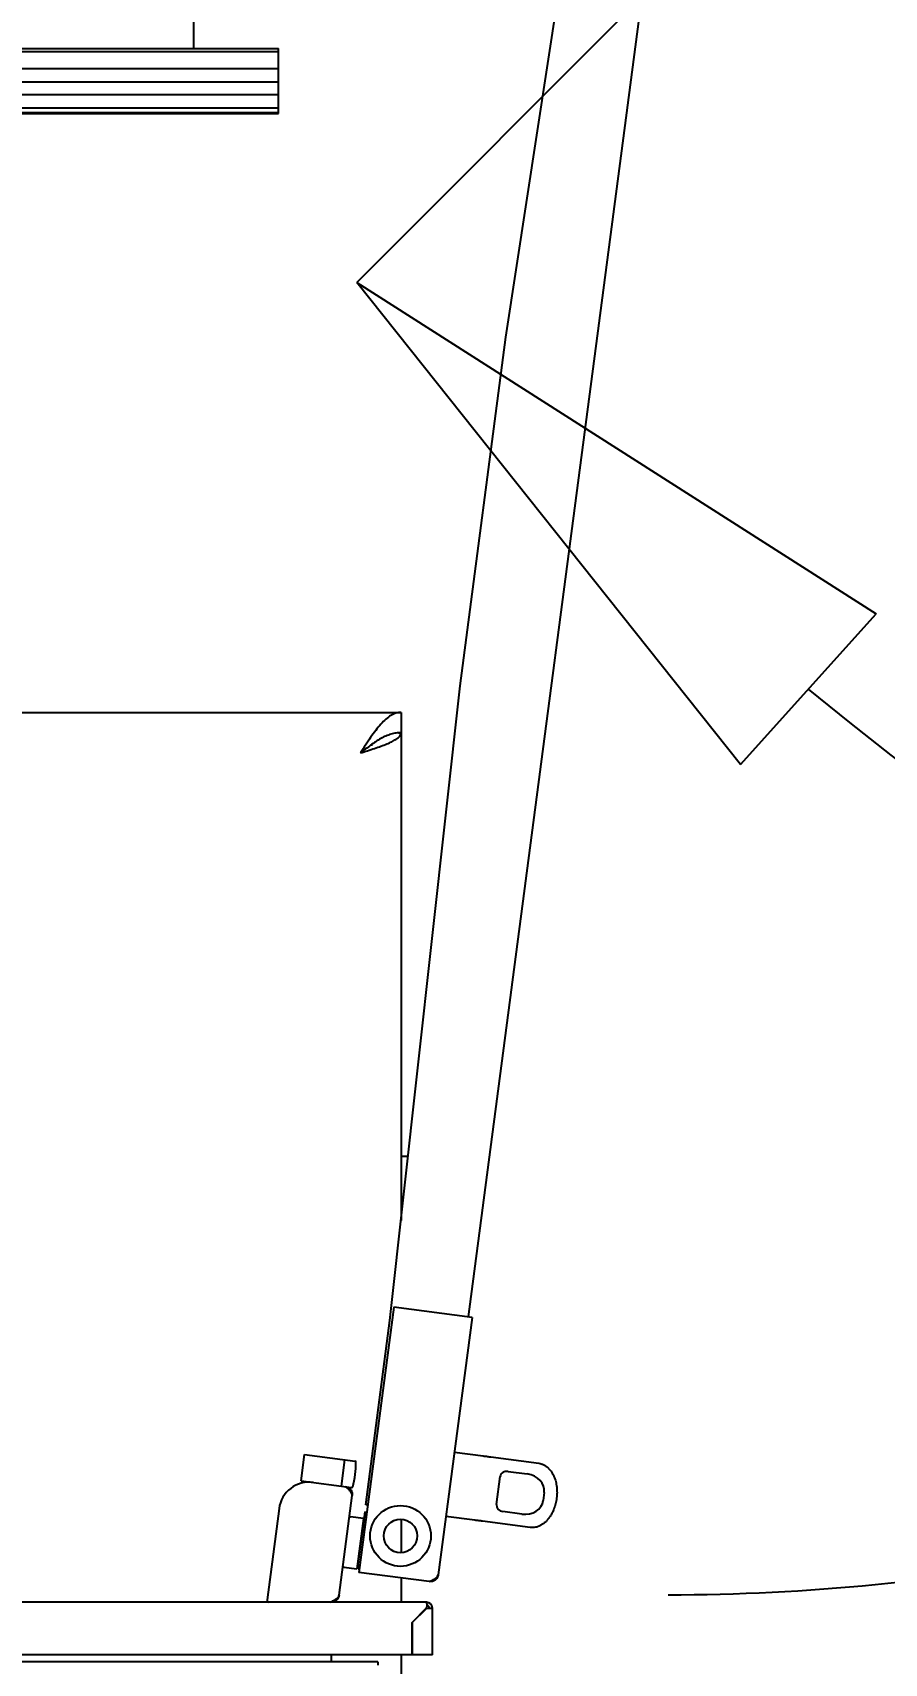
# Model space of a CAD drawing. Header units: inches. Extents: x -347369 to -260369, y 119522 to 149869.
# Drawn here: x -324678 to -324257, y 136284 to 137089 of the extents above; entities that cross this region are included whole.
import ezdxf

# ---------------------------------------------------------------- set-up
doc = ezdxf.new("R2010")
doc.units = ezdxf.units.IN
doc.header["$LTSCALE"] = 300
doc.linetypes.add('CENTRO', pattern=[2, 1.25, -0.25, 0.25, -0.25])
for name, color, linetype in [('ASSI', 254, 'CENTRO'), ('MACCHINA', 40, 'Continuous'), ('QUOTE', 7, 'Continuous')]:
    doc.layers.add(name, color=color, linetype=linetype)
doc.styles.get("Standard").update_dxf_attribs({"font": 'romans.shx'})
doc.dimstyles.new('sc1a100', dxfattribs={"dimscale": 100, "dimtxt": 3, "dimasz": 3, "dimexe": 0, "dimexo": 0, "dimgap": 1, "dimtad": 1, "dimzin": 12, "dimdsep": 46, "dimtxsty": 'Standard', "dimblk": 'CLOSEDBLANK', "dimcen": 1, "dimclrd": 253, "dimclre": 253, "dimclrt": 2, "dimadec": 0, "dimazin": 3, "dimtfac": 1, "dimtmove": 0, "dimatfit": 1, "dimldrblk": 'CLOSEDBLANK', "dimfxl": 1, "dimtolj": 1, "dimtzin": 0, "dimarcsym": 0})

# ---------------------------------------------------------------- blocks, each defined once
blk = doc.blocks.new('A$C7D8F5F26')
at = {"layer": 'ASSI'}
blk.add_arc((0, 0), 1033.5, 44.99529, 90, dxfattribs=at)
blk = doc.blocks.new('_ClosedBlank')
at = {"color": 0, "linetype": 'ByBlock', "lineweight": -2}
for p, q in [((-1, 0.1667), (0, 0)), ((-1, 0.1667), (-1, -0.1667)), ((0, 0), (-1, -0.1667))]:
    blk.add_line(p, q, dxfattribs=at)
blk = doc.blocks.new('*D28')
at = {"layer": 'Defpoints', "color": 0, "transparency": 16777216}
for p in [(-322483.62, 140399.66), (-321493.68, 139989.61), (-324251.39, 137231.89), (-323921.75, 136508.74), (-322483.62, 136499.66)]:
    blk.add_point(p, dxfattribs=at)
at = {"layer": 'QUOTE', "color": 253, "lineweight": -2, "transparency": 16777216}
for p, q in [((-324251.39, 137231.89), (-324517.44, 136965.84)), ((-322483.62, 136499.66), (-322483.62, 136123.4))]:
    blk.add_line(p, q, dxfattribs=at)
blk.add_arc((-322483.62, 138999.66), 2876.26, 230.97879, 264.02121, dxfattribs=at)
at = {"layer": 'QUOTE', "color": 253, "lineweight": -2, "transparency": 16777216, "xscale": 300, "yscale": 300, "zscale": 300}
for p, rotation in [((-324517.44, 136965.84), 137.9893954922992), ((-322483.62, 136123.4), 357.0106045077002)]:
    blk.add_blockref('_ClosedBlank', p, dxfattribs=dict(at, rotation=rotation))
at = {"layer": 'QUOTE', "color": 2, "transparency": 16777216, "insert": (-323488.65, 136573.31), "char_height": 300, "attachment_point": 5, "rotation": 337.5}
blk.add_mtext('\\A1;45°', dxfattribs=at)
blk = doc.blocks.new('A$C27be3406')
at = {"layer": 'MACCHINA'}
for p, q in [((939.78, -2060.82), (987.45, -1749.29)), ((1024.23, -1761.03), (921.12, -2544.27)), ((785.5, -1882.5), (785.5, -1918.5)), ((251.39, -1919.9), (827.5, -1919.9)), ((251.87, -1918.5), (827.5, -1918.5)), ((827.5, -1950.5), (827.5, -1918.5)), ((249.92, -1928.36), (827.5, -1928.36)), ((248.53, -1934.86), (827.5, -1934.86)), ((246.15, -1941.14), (827.5, -1941.14)), ((246.15, -1947.64), (827.5, -1947.64)), ((248.89, -1950), (827.5, -1950)), ((249.05, -1950.5), (827.5, -1950.5)), ((917.13, -2232.83), (939.78, -2060.82)), ((882.55, -2546.08), (917.13, -2232.83)), ((188.67, -2246), (888, -2246)), ((888, -2246), (888, -2496.73)), ((886.7, -2256.1), (888, -2256.1)), ((873.25, -2262), (873.93, -2262)), ((888, -2465), (891.47, -2465)), ((884.43, -2539.44), (867.21, -2670.31)), ((923.1, -2544.53), (884.43, -2539.44)), ((870.59, -2636.96), (882.55, -2546.08)), ((923.1, -2544.53), (906.39, -2671.43)), ((838.66, -2625.09), (840.36, -2612.21)), ((840.36, -2612.21), (865.31, -2615.49)), ((858.59, -2627.72), (860.29, -2614.83)), ((914.36, -2610.96), (928.59, -2612.83)), ((932.42, -2613.33), (956, -2616.44)), ((940.87, -2620.5), (950.32, -2621.74)), ((838.66, -2625.09), (863.62, -2628.38)), ((839.54, -2626.08), (839.65, -2625.22)), ((935.11, -2636.89), (936.93, -2623.01)), ((958.73, -2630.92), (958.21, -2634.88)), ((827.78, -2638.79), (821.85, -2683.87)), ((857.46, -2681.52), (863.92, -2632.45)), ((871.58, -2637.1), (870.59, -2636.96)), ((869.49, -2643.78), (863.04, -2642.93)), ((869.49, -2643.78), (866.22, -2668.56)), ((870.13, -2640.43), (866.74, -2666.21)), ((870.13, -2640.43), (871.12, -2640.57)), ((888, -2644.09), (888, -2660.58)), ((924.42, -2644.56), (910.18, -2642.68)), ((951.82, -2648.16), (928.24, -2645.06)), ((947.71, -2641.57), (938.26, -2640.33)), ((859.78, -2667.71), (866.22, -2668.56)), ((901.91, -2674.88), (867.21, -2670.31)), ((888, -2673.05), (888, -2685.01)), ((900.5, -2685.01), (-91.5, -2685.01)), ((822, -2684.55), (822, -2685)), ((852.97, -2685), (822, -2685)), ((827.8, -2685.01), (827.8, -2685)), ((830.4, -2685.01), (830.4, -2685)), ((835.6, -2685.01), (835.6, -2685)), ((838.2, -2685.01), (838.2, -2685)), ((853.49, -2685), (853.21, -2685)), ((900.43, -2688.01), (893.43, -2695.01)), ((893.43, -2695.01), (893.43, -2711.01)), ((893.5, -2695.08), (900.5, -2688.08)), ((893.5, -2711.01), (893.5, -2695.08)), ((903.5, -2688.08), (900.5, -2688.08)), ((902, -2688.08), (902, -2688.01)), ((903.5, -2711.01), (903.5, -2688.01)), ((893.43, -2711.01), (-84.43, -2711.01)), ((853.5, -2711.01), (853.5, -2714.4)), ((888, -2711.01), (888, -2724.24)), ((903.5, -2711.01), (893.5, -2711.01)), ((876.5, -2714.4), (-1070.5, -2714.4)), ((876.5, -2714.4), (876.5, -2716))]:
    blk.add_line(p, q, dxfattribs=at)
for radius in [15, 8.25]:
    blk.add_circle((887.73, -2652.33), radius, dxfattribs=at)
for centre, radius, start, end in [((823.25, -2616.51), 42.5, 344.28679, 0.71321), ((865.25, -2615.99), 0.5, 0.71321, 82.5), ((842.65, -2640.75), 15, 82.5, 172.5), ((863.68, -2627.88), 0.5, 262.5, 344.28679), ((862.98, -2643.42), 0.5, 82.5, 172.5), ((859.85, -2667.22), 0.5, 172.5, 262.5), ((870.7, -2666.73), 4, 172.5, 213.90962), ((822.84, -2684), 1, 172.5, 270), ((900.5, -2688.01), 3, 0, 90), ((900.5, -2688.01), 1.5, 0, 74.15002)]:
    blk.add_arc(centre, radius, start, end, dxfattribs=at)
for centre, major_axis, start_param, end_param in [((940.48, -2623.47), (3.54, -0.47), 1.570796, 3.141593), ((949.28, -2629.67), (9.45, -1.24), 0, 1.570796), ((938.65, -2637.35), (3.54, -0.47), 3.141593, 4.712389), ((948.76, -2633.64), (9.45, -1.24), 4.712389, 6.283185)]:
    blk.add_ellipse(centre, major_axis=major_axis, ratio=0.8391, start_param=start_param, end_param=end_param, dxfattribs=at)
for points in [[(888, -2246), (887.17, -2246.07), (885.5, -2246.22), (883, -2247.41), (880.5, -2249.26), (878, -2251.77), (875.5, -2254.82), (873, -2258.3), (870.5, -2262.07), (868.83, -2264.69), (868, -2266)], [(888, -2256), (887.17, -2256.04), (885.5, -2256.11), (883, -2256.71), (880.5, -2257.63), (878, -2258.88), (875.5, -2260.41), (873, -2262.15), (870.5, -2264.04), (868.83, -2265.35), (868, -2266)], [(928.59, -2612.83), (929.29, -2612.92), (930.69, -2613.11), (931.84, -2613.26), (932.42, -2613.33)], [(863.92, -2632.45), (863.9, -2632.12), (863.87, -2631.44), (863.08, -2630.33), (861.9, -2629.16), (860.95, -2628.36), (860.47, -2627.97)], [(928.24, -2645.06), (927.66, -2644.98), (926.51, -2644.83), (925.11, -2644.65), (924.42, -2644.56)], [(906.39, -2671.43), (906.27, -2671.95), (906.01, -2672.97), (904.92, -2674.16), (903.49, -2674.9), (902.43, -2674.89), (901.91, -2674.88)], [(852.97, -2685), (853.53, -2684.74), (854.66, -2684.21), (856.1, -2683.38), (857.15, -2682.5), (857.35, -2681.85), (857.46, -2681.52)]]:
    blk.add_open_spline(points, degree=3, dxfattribs=at)
for points, knots in [([(868, -2266), (869.16, -2265.63), (871.52, -2264.89), (874.93, -2263.78), (878.16, -2262.66), (881.04, -2261.55), (883.54, -2260.43), (885.54, -2259.32), (886.99, -2258.2), (887.85, -2257.13), (887.95, -2256.43), (888, -2256.1)], [0, 0, 0, 0, 0.110998, 0.225213, 0.33623, 0.450466, 0.561483, 0.675719, 0.786736, 0.900972, 1, 1, 1, 1]), ([(956, -2616.44), (956.42, -2616.52), (957.28, -2616.67), (958.33, -2617.11), (959.19, -2617.59), (959.9, -2618.09), (960.46, -2618.56), (960.89, -2618.98), (961.21, -2619.32), (961.55, -2619.71), (961.9, -2620.16), (962.16, -2620.52), (962.35, -2620.81), (962.58, -2621.17), (962.9, -2621.72), (963.24, -2622.38), (963.79, -2623.59), (964.43, -2625.48), (964.93, -2628.18), (965.07, -2630.96), (964.87, -2633.75), (964.34, -2636.49), (963.58, -2638.83), (962.72, -2640.76), (961.84, -2642.33), (961.08, -2643.41), (960.52, -2644.1), (960.23, -2644.44), (959.81, -2644.9), (959.41, -2645.29), (959.1, -2645.58), (958.85, -2645.8), (958.46, -2646.12), (957.9, -2646.53), (957.35, -2646.89), (956.61, -2647.31), (955.65, -2647.74), (953.99, -2648.24), (952.7, -2648.19), (951.82, -2648.16)], [0, 0, 0, 0, 0.031202, 0.062655, 0.082037, 0.102848, 0.125226, 0.135435, 0.146722, 0.159169, 0.172868, 0.187917, 0.191098, 0.197255, 0.219081, 0.236152, 0.250331, 0.312857, 0.375192, 0.437727, 0.500174, 0.562589, 0.624868, 0.666035, 0.70663, 0.749407, 0.758562, 0.769058, 0.780797, 0.802979, 0.809097, 0.810983, 0.827369, 0.845246, 0.860969, 0.87474, 0.907643, 0.937176, 1, 1, 1, 1]), ([(957.56, -2616.84), (957.64, -2616.85), (957.8, -2616.89), (957.95, -2616.98), (958.03, -2617.03)], [0, 0, 0, 0, 0.46978, 1, 1, 1, 1]), ([(860.47, -2627.97), (860.93, -2628.07), (861.85, -2628.29), (862.98, -2629.2), (863.74, -2630.41), (863.99, -2631.56), (863.94, -2632.24), (863.92, -2632.45)], [0, 0, 0, 0, 0.224324, 0.448684, 0.673044, 0.897403, 1, 1, 1, 1]), ([(901.91, -2674.88), (902.48, -2674.61), (903.63, -2674.08), (905.09, -2673.24), (906.1, -2672.37), (906.3, -2671.74), (906.39, -2671.43)], [0, 0, 0, 0, 0.254649, 0.509541, 0.764434, 1, 1, 1, 1]), ([(857.46, -2681.52), (857.35, -2681.98), (857.13, -2682.91), (856.22, -2684.03), (854.98, -2684.84), (854, -2684.94), (853.49, -2685)], [0, 0, 0, 0, 0.24535, 0.490741, 0.736131, 1, 1, 1, 1]), ([(900.43, -2688.01), (900.44, -2688), (900.47, -2687.97), (900.6, -2687.82), (900.8, -2687.48), (900.93, -2686.89), (900.93, -2686.23), (900.81, -2685.61), (900.63, -2685.17), (900.51, -2685.02), (900.5, -2685.01), (900.5, -2685.01)], [0, 0, 0, 0, 0.005832, 0.029179, 0.123742, 0.245965, 0.408835, 0.575178, 0.773254, 0.960379, 1, 1, 1, 1])]:
    blk.add_open_spline(points, degree=3, knots=knots, dxfattribs=at)

msp = doc.modelspace()

# ---------------------------------------------------------------- block references
at = {"layer": 'MACCHINA', "xscale": -1, "rotation": 180}
msp.add_blockref('A$C7D8F5F26', (-324363.675, 137351.656), dxfattribs=at)
at = {"layer": 'QUOTE'}
msp.add_blockref('A$C27be3406', (-325383.625, 138999.656), dxfattribs=at)

# ---------------------------------------------------------------- dimensions: what is measured, and where the dimension line sits
dim = msp.add_angular_dim_2l(base=(-323921.753, 136508.745), line1=((-322483.625, 136499.656), (-322483.625, 140399.656)), line2=((-324251.392, 137231.889), (-321493.675, 139989.605)), dimstyle='sc1a100', dxfattribs=at)
dim.commit()
dim.dimension.update_dxf_attribs({"geometry": '*D28', "text_midpoint": (-323488.649, 136573.311)})

doc.saveas('drawing.dxf')
